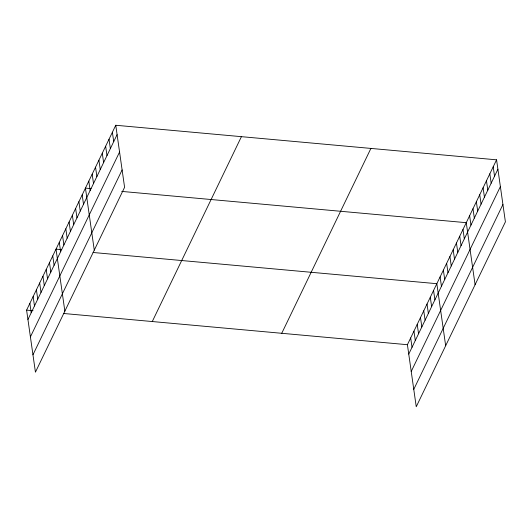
<?xml version="1.0" encoding="UTF-8"?>
<svg xmlns="http://www.w3.org/2000/svg" width="532" height="532" viewBox="0 0 532 532"><rect width="100%" height="100%" fill="white"/><g stroke="black" fill="none" stroke-linecap="round" stroke-linejoin="round"><path stroke-width="0.8" d="M115.757 125.259L124.588 187.297L35.431 372.174L26.6 310.129L115.757 125.259L496.569 159.826L505.4 221.871L416.243 406.741L407.412 344.703L496.569 159.826M27.937 319.513L117.093 134.643M30.41 336.889L119.567 152.019M32.957 354.797L122.114 169.921M152.272 321.541L241.422 136.664M281.747 333.291L370.904 148.421M408.749 354.086L497.905 169.216M411.223 371.462L500.379 186.592M413.77 389.364L502.926 204.494M91.078 188.627L85.446 188.115L94.27 250.153M121.695 191.407L466.258 222.682L475.089 284.726M61.659 249.634L56.02 249.122L64.851 311.167M93.08 252.487L436.839 283.696L445.663 345.733M26.6 310.129L33.044 310.715M63.654 313.494L407.412 344.703M493.204 166.815L494.541 176.198M489.832 173.798L491.169 183.181M486.467 180.78L487.804 190.163M483.096 187.763L484.433 197.146M479.731 194.752L481.068 204.135M476.359 201.734L477.696 211.118M472.995 208.717L474.331 218.1M469.623 215.699L470.96 225.083M462.986 229.465L464.323 238.848M459.721 236.241L461.058 245.624M456.449 243.024L457.786 252.407M453.184 249.801L454.514 259.184M449.912 256.577L451.249 265.96M446.641 263.36L447.977 272.743M443.375 270.136L444.712 279.519M440.104 276.913L441.44 286.296M433.567 290.472L434.903 299.855M430.295 297.248L431.632 306.632M427.03 304.031L428.366 313.415M423.758 310.808L425.095 320.191M420.493 317.584L421.829 326.967M417.221 324.367L418.558 333.75M413.956 331.143L415.286 340.527M410.684 337.92L412.021 347.31M112.385 132.242L113.722 141.625M109.02 139.224L110.357 148.614M105.649 146.214L106.985 155.597M102.284 153.196L103.62 162.579M98.912 160.179L100.249 169.562M95.547 167.161L96.884 176.551M92.176 174.15L93.512 183.533M88.811 181.133L90.147 190.516M82.174 194.892L83.511 204.281M78.902 201.675L80.239 211.058M75.637 208.451L76.974 217.834M72.365 215.227L73.702 224.617M69.1 222.01L70.43 231.393M65.828 228.787L67.165 238.17M62.557 235.563L63.893 244.953M59.291 242.346L60.628 251.729M52.754 255.905L54.091 265.288M49.483 262.682L50.819 272.065M46.218 269.458L47.547 278.841M42.946 276.241L44.282 285.624M39.674 283.017L41.011 292.401M36.409 289.794L37.745 299.177M33.137 296.577L34.474 305.96M29.872 303.353L31.202 312.736"/></g></svg>
